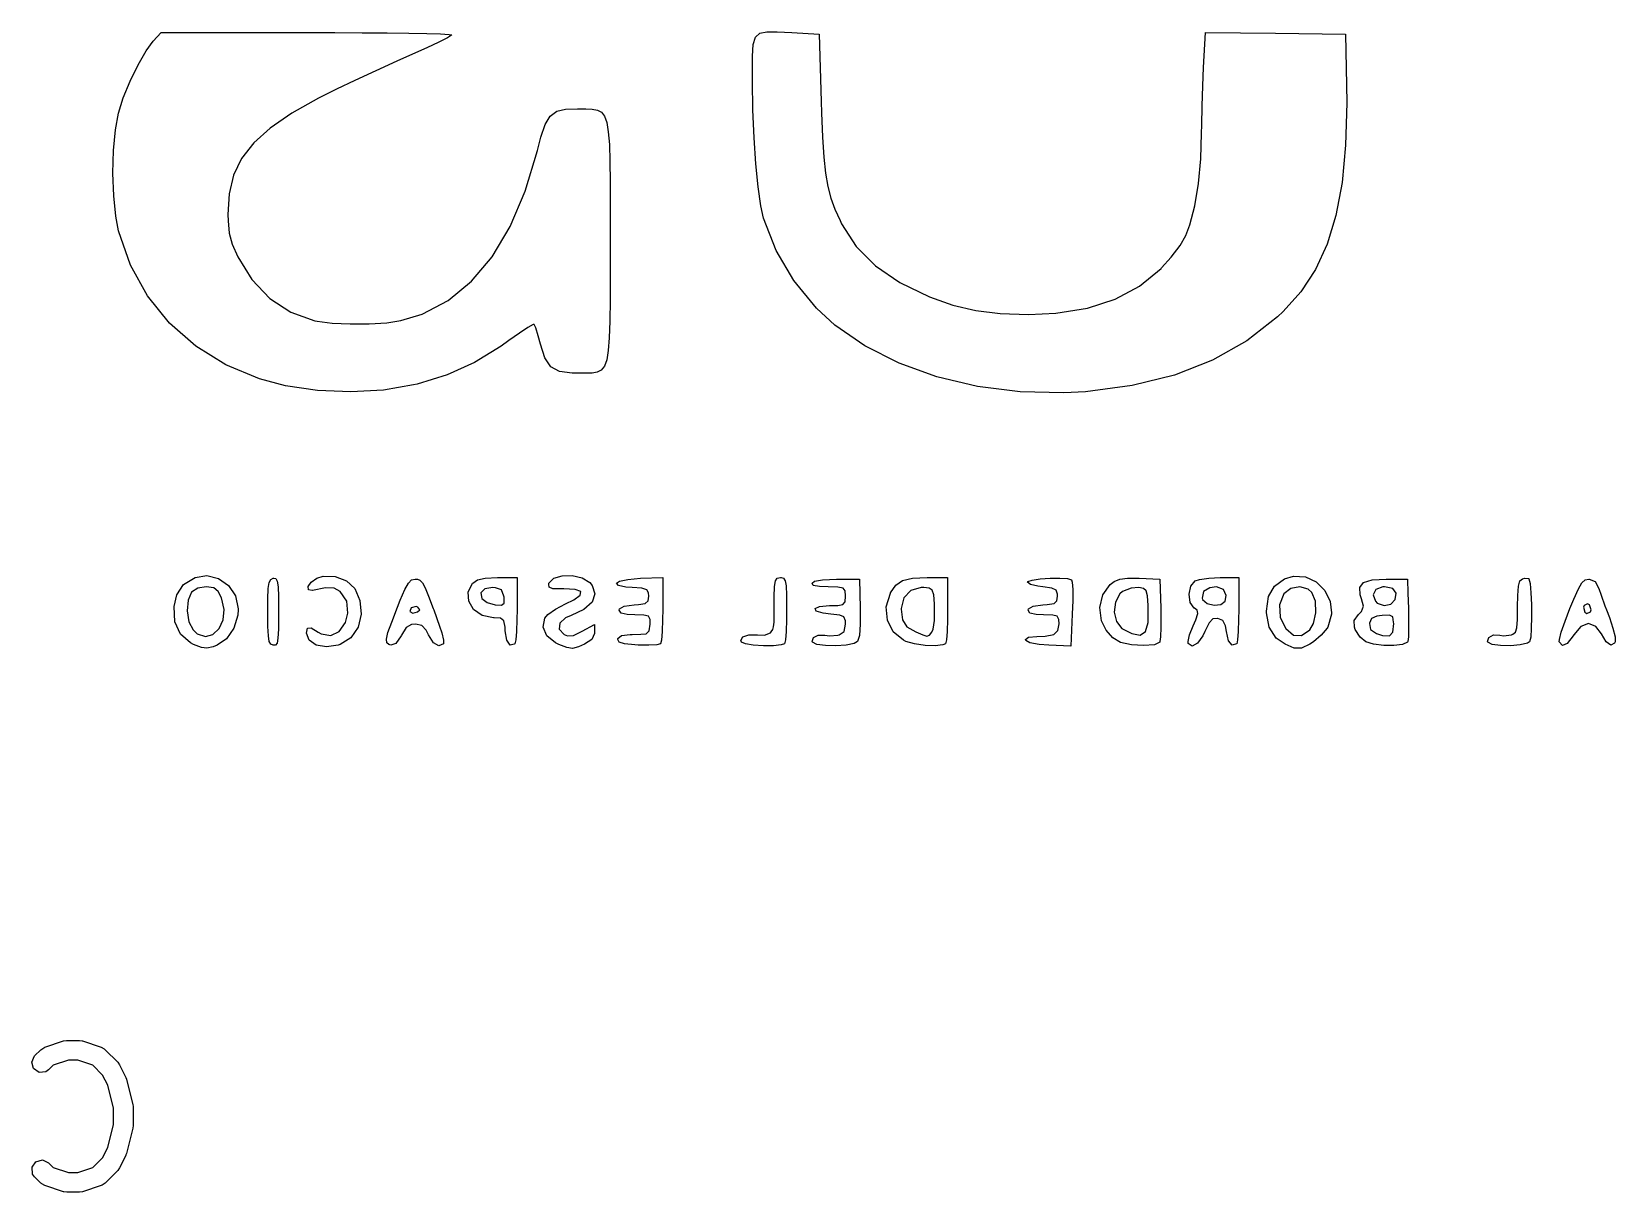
# Model space of a CAD drawing. Extents: x 111.7 to 189.1, y -142.8 to -74.9.
# Drawn here: x 167.45 to 179.44, y -95.25 to -86.46 of the extents above; entities that cross this region are included whole.
import ezdxf

# ---------------------------------------------------------------- set-up
doc = ezdxf.new("R2010")
doc.units = 0
doc.layers.add('BLACK', color=7, linetype='CONTINUOUS')

msp = doc.modelspace()

# ---------------------------------------------------------------- linework, layer by layer
at = {"layer": 'BLACK', "linetype": 'CONTINUOUS'}
for p, q in [((168.317, -86.6092), (168.371, -86.5355)), ((168.371, -86.5355), (168.431, -86.4713)), ((168.431, -86.4713), (169.532, -86.4713)), ((169.532, -86.4713), (169.746, -86.4717)), ((169.746, -86.4717), (169.954, -86.4727)), ((169.954, -86.4727), (170.143, -86.4743)), ((170.143, -86.4743), (170.307, -86.4764)), ((170.307, -86.4764), (170.443, -86.4791)), ((170.443, -86.4791), (170.546, -86.4821)), ((170.533, -86.5451), (170.443, -86.5876)), ((170.599, -86.5119), (170.533, -86.5451)), ((170.546, -86.4821), (170.611, -86.4854)), ((170.631, -86.4919), (170.599, -86.5119)), ((170.611, -86.4854), (170.633, -86.4889)), ((170.633, -86.4889), (170.631, -86.4919)), ((172.909, -86.6499), (172.915, -86.5627)), ((172.915, -86.5627), (172.932, -86.5071)), ((172.932, -86.5071), (172.964, -86.4765)), ((172.964, -86.4765), (173.017, -86.4645)), ((173.017, -86.4645), (173.096, -86.465)), ((173.096, -86.465), (173.206, -86.4713)), ((173.206, -86.4713), (173.413, -86.4831)), ((173.413, -86.4831), (173.428, -86.993)), ((176.325, -86.7347), (176.34, -86.4705)), ((176.34, -86.4705), (176.87, -86.4768)), ((176.87, -86.4768), (177.4, -86.4831)), ((177.4, -86.4831), (177.407, -86.87)), ((168.257, -86.7146), (168.317, -86.6092)), ((170.216, -86.6879), (170.056, -86.7602)), ((170.335, -86.6355), (170.216, -86.6879)), ((170.443, -86.5876), (170.335, -86.6355)), ((172.909, -86.7748), (172.909, -86.6499)), ((168.197, -86.8382), (168.257, -86.7146)), ((170.056, -86.7602), (169.897, -86.8339)), ((172.909, -86.84), (172.909, -86.7748)), ((176.318, -86.8747), (176.325, -86.7347)), ((168.145, -86.9666), (168.197, -86.8382)), ((169.76, -86.8994), (169.623, -86.9681)), ((169.897, -86.8339), (169.76, -86.8994)), ((172.912, -87.0571), (172.909, -86.84)), ((176.313, -87.0289), (176.318, -86.8747)), ((177.407, -86.87), (177.409, -87.0024)), ((168.108, -87.0811), (168.145, -86.9666)), ((169.623, -86.9681), (169.42, -87.0826)), ((171.427, -87.0671), (171.494, -87.0514)), ((171.494, -87.0514), (171.585, -87.0491)), ((171.585, -87.0491), (171.587, -87.0492)), ((171.587, -87.0492), (171.646, -87.0496)), ((171.646, -87.0496), (171.695, -87.0513)), ((171.695, -87.0513), (171.735, -87.0582)), ((173.428, -86.993), (173.431, -87.0783)), ((176.31, -87.173), (176.313, -87.0289)), ((177.409, -87.0024), (177.4, -87.324)), ((168.085, -87.2076), (168.108, -87.0811)), ((169.42, -87.0826), (169.257, -87.1943)), ((171.307, -87.2642), (171.34, -87.1666)), ((171.34, -87.1666), (171.378, -87.1032)), ((171.378, -87.1032), (171.427, -87.0671)), ((171.735, -87.0582), (171.765, -87.0747)), ((171.765, -87.0747), (171.789, -87.1047)), ((171.789, -87.1047), (171.806, -87.1526)), ((171.806, -87.1526), (171.817, -87.2224)), ((172.921, -87.2682), (172.912, -87.0571)), ((173.431, -87.0783), (173.438, -87.2645)), ((176.309, -87.2336), (176.31, -87.173)), ((168.071, -87.3645), (168.085, -87.2076)), ((169.257, -87.1943), (169.132, -87.3071)), ((171.28, -87.3642), (171.307, -87.2642)), ((171.817, -87.2224), (171.825, -87.3184)), ((172.934, -87.4651), (172.921, -87.2682)), ((173.438, -87.2645), (173.448, -87.4147)), ((176.303, -87.4264), (176.309, -87.2336)), ((168.066, -87.5362), (168.071, -87.3645)), ((169.132, -87.3071), (169.041, -87.425)), ((171.188, -87.6728), (171.28, -87.3642)), ((171.825, -87.3184), (171.828, -87.4445)), ((177.4, -87.324), (177.374, -87.6071)), ((169.041, -87.425), (168.98, -87.5518)), ((171.828, -87.4445), (171.83, -87.6052)), ((172.952, -87.6393), (172.934, -87.4651)), ((173.448, -87.4147), (173.461, -87.5365)), ((176.285, -87.6134), (176.303, -87.4264)), ((168.072, -87.7072), (168.066, -87.5362)), ((168.98, -87.5518), (168.947, -87.6915)), ((171.83, -87.6052), (171.83, -87.8044)), ((172.972, -87.7825), (172.952, -87.6393)), ((173.461, -87.5365), (173.479, -87.6377)), ((173.479, -87.6377), (173.503, -87.7261)), ((176.257, -87.7836), (176.285, -87.6134)), ((177.374, -87.6071), (177.327, -87.8558)), ((168.087, -87.8619), (168.072, -87.7072)), ((168.947, -87.6915), (168.937, -87.848)), ((171.074, -87.9411), (171.188, -87.6728)), ((173.503, -87.7261), (173.533, -87.8095)), ((168.108, -87.9723), (168.087, -87.8619)), ((168.937, -87.848), (168.938, -87.8973)), ((171.83, -87.8044), (171.83, -88.0463)), ((172.993, -87.8771), (172.972, -87.7825)), ((173.087, -88.1205), (172.993, -87.8771)), ((173.533, -87.8095), (173.572, -87.8955)), ((176.221, -87.9261), (176.257, -87.7836)), ((177.327, -87.8558), (177.261, -88.074)), ((168.2, -88.2321), (168.108, -87.9723)), ((168.938, -87.8973), (168.946, -87.9904)), ((168.946, -87.9904), (168.969, -88.0729)), ((170.938, -88.1687), (171.074, -87.9411)), ((173.572, -87.8955), (173.584, -87.9189)), ((173.584, -87.9189), (173.695, -88.0907)), ((176.146, -88.0832), (176.191, -88.0075)), ((176.191, -88.0075), (176.221, -87.9261)), ((168.969, -88.0729), (169.013, -88.1698)), ((171.83, -88.0463), (171.83, -88.052)), ((171.83, -88.052), (171.83, -88.2946)), ((173.222, -88.3495), (173.087, -88.1205)), ((173.695, -88.0907), (173.841, -88.2386)), ((176.079, -88.1713), (176.146, -88.0832)), ((177.261, -88.074), (177.172, -88.2656)), ((168.329, -88.4658), (168.2, -88.2321)), ((169.013, -88.1698), (169.118, -88.3415)), ((170.782, -88.3551), (170.938, -88.1687)), ((173.841, -88.2386), (174.025, -88.3651)), ((176.002, -88.2573), (176.006, -88.2534)), ((176.006, -88.2534), (176.079, -88.1713)), ((169.118, -88.3415), (169.254, -88.4848)), ((170.605, -88.5001), (170.782, -88.3551)), ((171.83, -88.2946), (171.83, -88.4946)), ((173.394, -88.5575), (173.222, -88.3495)), ((174.025, -88.3651), (174.25, -88.4729)), ((175.839, -88.391), (176.002, -88.2573)), ((177.172, -88.2656), (177.061, -88.4346)), ((168.494, -88.6711), (168.329, -88.4658)), ((169.254, -88.4848), (169.414, -88.5895)), ((174.25, -88.4729), (174.25, -88.4731)), ((174.25, -88.4731), (174.427, -88.5355)), ((175.446, -88.559), (175.655, -88.4911)), ((175.655, -88.4911), (175.839, -88.391)), ((177.061, -88.4346), (176.926, -88.5847)), ((169.414, -88.5895), (169.594, -88.6533)), ((170.246, -88.6529), (170.407, -88.6032)), ((170.407, -88.6032), (170.605, -88.5001)), ((171.83, -88.4946), (171.828, -88.6559)), ((173.533, -88.6861), (173.394, -88.5575)), ((174.427, -88.5355), (174.599, -88.5764)), ((174.599, -88.5764), (174.784, -88.5987)), ((174.784, -88.5987), (174.998, -88.6052)), ((174.998, -88.6052), (175.206, -88.5964)), ((175.206, -88.5964), (175.446, -88.559)), ((176.926, -88.5847), (176.885, -88.6233)), ((168.693, -88.8457), (168.494, -88.6711)), ((169.594, -88.6533), (169.612, -88.657)), ((169.612, -88.657), (169.725, -88.671)), ((169.725, -88.671), (169.862, -88.6775)), ((169.862, -88.6775), (170.007, -88.6766)), ((170.007, -88.6766), (170.141, -88.6684)), ((170.141, -88.6684), (170.246, -88.6529)), ((171.208, -88.7056), (171.144, -88.7473)), ((171.248, -88.6833), (171.208, -88.7056)), ((171.257, -88.6815), (171.248, -88.6833)), ((171.268, -88.7083), (171.257, -88.6815)), ((171.286, -88.767), (171.268, -88.7083)), ((171.828, -88.6559), (171.824, -88.7828)), ((173.759, -88.8441), (173.533, -88.6861)), ((176.885, -88.6233), (176.653, -88.8054)), ((168.921, -88.9871), (168.693, -88.8457)), ((171.006, -88.8452), (170.804, -88.9689)), ((171.065, -88.8029), (171.006, -88.8452)), ((171.144, -88.7473), (171.065, -88.8029)), ((171.303, -88.8307), (171.286, -88.767)), ((171.337, -88.9357), (171.303, -88.8307)), ((171.824, -88.7828), (171.817, -88.8793)), ((174.019, -88.9753), (173.759, -88.8441)), ((176.653, -88.8054), (176.393, -88.9527)), ((170.804, -88.9689), (170.598, -89.0621)), ((171.382, -89.0018), (171.337, -88.9357)), ((171.805, -88.9496), (171.788, -88.9978)), ((171.817, -88.8793), (171.805, -88.9496)), ((176.393, -88.9527), (176.103, -89.0656)), ((169.177, -89.0932), (168.921, -88.9871)), ((170.598, -89.0621), (170.369, -89.1338)), ((171.447, -89.0374), (171.382, -89.0018)), ((171.543, -89.0504), (171.447, -89.0374)), ((171.586, -89.0512), (171.543, -89.0504)), ((171.645, -89.0518), (171.586, -89.0512)), ((171.694, -89.0509), (171.645, -89.0518)), ((171.733, -89.0443), (171.694, -89.0509)), ((171.764, -89.028), (171.733, -89.0443)), ((171.788, -88.9978), (171.764, -89.028)), ((174.305, -89.0781), (174.019, -88.9753)), ((174.613, -89.1509), (174.305, -89.0781)), ((176.103, -89.0656), (175.783, -89.1448)), ((169.373, -89.1454), (169.177, -89.0932)), ((169.614, -89.1812), (169.373, -89.1454)), ((169.867, -89.1921), (169.614, -89.1812)), ((170.116, -89.1784), (169.867, -89.1921)), ((170.343, -89.1402), (170.116, -89.1784)), ((170.369, -89.1338), (170.343, -89.1402)), ((174.935, -89.192), (174.613, -89.1509)), ((175.266, -89.1998), (174.935, -89.192)), ((175.43, -89.1909), (175.266, -89.1998)), ((175.783, -89.1448), (175.43, -89.1909)), ((168.601, -90.6523), (168.688, -90.5986)), ((168.688, -90.5986), (168.777, -90.5828)), ((168.777, -90.5828), (168.866, -90.6048)), ((168.866, -90.6048), (168.942, -90.659)), ((169.242, -90.6821), (169.249, -90.6358)), ((169.249, -90.6358), (169.261, -90.6124)), ((169.261, -90.6124), (169.279, -90.6036)), ((169.279, -90.6036), (169.284, -90.6029)), ((169.284, -90.6029), (169.3, -90.6059)), ((169.3, -90.6059), (169.311, -90.6252)), ((169.311, -90.6252), (169.317, -90.6684)), ((169.545, -90.6665), (169.568, -90.6328)), ((169.568, -90.6328), (169.611, -90.6025)), ((169.611, -90.6025), (169.658, -90.5881)), ((169.658, -90.5881), (169.749, -90.5913)), ((169.749, -90.5913), (169.835, -90.6241)), ((169.835, -90.6241), (169.897, -90.6813)), ((170.276, -90.6881), (170.303, -90.6399)), ((170.303, -90.6399), (170.328, -90.6168)), ((170.328, -90.6168), (170.355, -90.6108)), ((170.355, -90.6108), (170.372, -90.6117)), ((170.372, -90.6117), (170.391, -90.6185)), ((170.391, -90.6185), (170.409, -90.6379)), ((170.409, -90.6379), (170.43, -90.676)), ((170.755, -90.7088), (170.79, -90.642)), ((170.79, -90.642), (170.791, -90.6411)), ((170.791, -90.6411), (170.827, -90.6159)), ((170.827, -90.6159), (170.885, -90.6028)), ((170.885, -90.6028), (170.977, -90.5991)), ((170.977, -90.5991), (171.126, -90.5991)), ((171.126, -90.5991), (171.126, -90.7922)), ((171.366, -90.6502), (171.368, -90.6405)), ((171.369, -90.6724), (171.366, -90.6502)), ((171.368, -90.6405), (171.405, -90.6042)), ((171.405, -90.6042), (171.468, -90.5849)), ((171.468, -90.5849), (171.544, -90.5834)), ((171.544, -90.5834), (171.618, -90.6002)), ((171.618, -90.6002), (171.676, -90.636)), ((171.676, -90.636), (171.694, -90.6582)), ((171.879, -90.6421), (171.903, -90.6259)), ((171.894, -90.6578), (171.879, -90.6421)), ((171.903, -90.6259), (171.964, -90.6122)), ((171.964, -90.6122), (172.06, -90.604)), ((172.06, -90.604), (172.229, -90.5971)), ((172.229, -90.5971), (172.229, -90.8404)), ((173.075, -90.6657), (173.082, -90.6222)), ((173.082, -90.6222), (173.096, -90.6033)), ((173.096, -90.6033), (173.12, -90.5991)), ((173.12, -90.5991), (173.125, -90.5992)), ((173.125, -90.5992), (173.144, -90.604)), ((173.144, -90.604), (173.156, -90.6223)), ((173.156, -90.6223), (173.163, -90.6624)), ((173.36, -90.6402), (173.378, -90.6259)), ((173.369, -90.6581), (173.36, -90.6402)), ((173.378, -90.6259), (173.439, -90.6145)), ((173.439, -90.6145), (173.544, -90.6108)), ((173.544, -90.6108), (173.718, -90.6108)), ((173.718, -90.6108), (173.725, -90.8301)), ((173.993, -90.6563), (174.045, -90.6215)), ((174.045, -90.6215), (174.121, -90.6039)), ((174.121, -90.6039), (174.232, -90.5991)), ((174.232, -90.5991), (174.386, -90.5991)), ((174.386, -90.5991), (174.386, -90.8298)), ((174.99, -90.6343), (174.993, -90.6288)), ((175.014, -90.6502), (174.99, -90.6343)), ((174.993, -90.6288), (175.027, -90.6174)), ((175.07, -90.6643), (175.014, -90.6502)), ((175.027, -90.6174), (175.088, -90.6087)), ((175.088, -90.6087), (175.162, -90.6033)), ((175.162, -90.6033), (175.236, -90.6022)), ((175.236, -90.6022), (175.295, -90.606)), ((175.295, -90.606), (175.325, -90.6156)), ((175.325, -90.6156), (175.33, -90.6322)), ((175.33, -90.6322), (175.334, -90.6885)), ((175.561, -90.7292), (175.618, -90.6516)), ((175.618, -90.6516), (175.647, -90.6292)), ((175.647, -90.6292), (175.69, -90.6097)), ((175.69, -90.6097), (175.748, -90.6024)), ((175.748, -90.6024), (175.837, -90.604)), ((175.837, -90.604), (175.993, -90.6108)), ((175.993, -90.6108), (176, -90.8298)), ((176.227, -90.664), (176.261, -90.6234)), ((176.261, -90.6234), (176.294, -90.6131)), ((176.294, -90.6131), (176.364, -90.603)), ((176.364, -90.603), (176.449, -90.5991)), ((176.449, -90.5991), (176.591, -90.5991)), ((176.591, -90.5991), (176.591, -90.7342)), ((176.861, -90.6638), (176.938, -90.6093)), ((176.938, -90.6093), (177.004, -90.5884)), ((177.004, -90.5884), (177.097, -90.5929)), ((177.097, -90.5929), (177.178, -90.6313)), ((177.178, -90.6313), (177.243, -90.6962)), ((177.507, -90.6726), (177.535, -90.6359)), ((177.535, -90.6359), (177.601, -90.6165)), ((177.601, -90.6165), (177.707, -90.6108)), ((177.707, -90.6108), (177.869, -90.6108)), ((177.869, -90.6108), (177.872, -90.7173)), ((178.708, -90.6635), (178.719, -90.6242)), ((178.719, -90.6242), (178.738, -90.6072)), ((178.738, -90.6072), (178.757, -90.602)), ((178.757, -90.602), (178.786, -90.6055)), ((178.786, -90.6055), (178.788, -90.6073)), ((178.788, -90.6073), (178.797, -90.6445)), ((178.797, -90.6445), (178.803, -90.7138)), ((179.162, -90.6845), (179.189, -90.6385)), ((179.189, -90.6385), (179.214, -90.6165)), ((179.214, -90.6165), (179.242, -90.6108)), ((179.242, -90.6108), (179.245, -90.6109)), ((179.245, -90.6109), (179.29, -90.6277)), ((179.29, -90.6277), (179.317, -90.6812)), ((168.529, -90.8171), (168.549, -90.7301)), ((168.549, -90.7301), (168.601, -90.6523)), ((168.635, -90.7693), (168.629, -90.8515)), ((168.661, -90.7083), (168.635, -90.7693)), ((168.708, -90.6801), (168.661, -90.7083)), ((168.773, -90.6695), (168.708, -90.6801)), ((168.83, -90.6758), (168.773, -90.6695)), ((168.864, -90.7036), (168.83, -90.6758)), ((168.888, -90.7518), (168.864, -90.7036)), ((168.909, -90.8394), (168.888, -90.7518)), ((168.942, -90.659), (168.995, -90.7381)), ((168.995, -90.7381), (169.015, -90.8349)), ((169.238, -90.8571), (169.239, -90.7599)), ((169.239, -90.7599), (169.242, -90.6821)), ((169.317, -90.6684), (169.32, -90.7431)), ((169.32, -90.7431), (169.32, -90.8571)), ((169.546, -90.6917), (169.545, -90.6665)), ((169.575, -90.6962), (169.546, -90.6917)), ((169.578, -90.6953), (169.575, -90.6962)), ((169.676, -90.6756), (169.578, -90.6953)), ((169.742, -90.6786), (169.676, -90.6756)), ((169.788, -90.7036), (169.742, -90.6786)), ((169.838, -90.7779), (169.788, -90.7036)), ((169.897, -90.6813), (169.937, -90.7731)), ((170.22, -90.8219), (170.241, -90.7691)), ((170.241, -90.7691), (170.276, -90.6881)), ((170.43, -90.676), (170.456, -90.7392)), ((170.456, -90.7392), (170.492, -90.8339)), ((170.76, -90.7781), (170.755, -90.7088)), ((170.882, -90.6838), (170.851, -90.7134)), ((170.851, -90.7134), (170.859, -90.7568)), ((170.859, -90.7568), (170.859, -90.7569)), ((170.859, -90.7569), (170.899, -90.7885)), ((170.943, -90.6739), (170.882, -90.6838)), ((170.962, -90.6751), (170.943, -90.6739)), ((171.008, -90.692), (170.962, -90.6751)), ((171.027, -90.7386), (171.008, -90.692)), ((171.028, -90.7473), (171.027, -90.7386)), ((171.029, -90.7922), (171.028, -90.7473)), ((171.398, -90.683), (171.369, -90.6724)), ((171.461, -90.6849), (171.398, -90.683)), ((171.48, -90.6845), (171.461, -90.6849)), ((171.567, -90.6882), (171.48, -90.6845)), ((171.493, -90.798), (171.555, -90.7676)), ((171.555, -90.7676), (171.604, -90.7312)), ((171.608, -90.7042), (171.567, -90.6882)), ((171.604, -90.7312), (171.608, -90.7042)), ((171.694, -90.6582), (171.715, -90.7215)), ((171.715, -90.7215), (171.694, -90.784)), ((171.951, -90.6701), (171.894, -90.6578)), ((171.998, -90.6741), (171.951, -90.6701)), ((172.071, -90.6801), (171.998, -90.6741)), ((172.108, -90.6915), (172.071, -90.6801)), ((172.121, -90.7143), (172.108, -90.6915)), ((172.118, -90.7757), (172.123, -90.7398)), ((172.123, -90.7398), (172.121, -90.7143)), ((173.073, -90.7434), (173.075, -90.6657)), ((173.073, -90.775), (173.073, -90.7434)), ((173.163, -90.6624), (173.166, -90.7326)), ((173.166, -90.7326), (173.167, -90.8415)), ((173.415, -90.6674), (173.369, -90.6581)), ((173.481, -90.6695), (173.415, -90.6674)), ((173.556, -90.6706), (173.481, -90.6695)), ((173.595, -90.6781), (173.556, -90.6706)), ((173.61, -90.6981), (173.595, -90.6781)), ((173.612, -90.7369), (173.61, -90.6981)), ((173.61, -90.7812), (173.612, -90.7398)), ((173.612, -90.7398), (173.612, -90.7369)), ((173.922, -90.819), (173.953, -90.7159)), ((173.953, -90.7159), (173.954, -90.7133)), ((173.954, -90.7133), (173.993, -90.6563)), ((174.055, -90.7518), (174.034, -90.8317)), ((174.109, -90.6956), (174.055, -90.7518)), ((174.185, -90.6732), (174.109, -90.6956)), ((174.206, -90.674), (174.185, -90.6732)), ((174.247, -90.6797), (174.206, -90.674)), ((174.269, -90.6946), (174.247, -90.6797)), ((174.281, -90.7298), (174.269, -90.6946)), ((174.286, -90.7967), (174.281, -90.7298)), ((175.107, -90.6695), (175.07, -90.6643)), ((175.175, -90.6792), (175.107, -90.6695)), ((175.208, -90.6947), (175.175, -90.6792)), ((175.218, -90.7236), (175.208, -90.6947)), ((175.214, -90.7757), (175.219, -90.7398)), ((175.219, -90.7398), (175.218, -90.7236)), ((175.334, -90.6885), (175.334, -90.7732)), ((175.539, -90.8257), (175.561, -90.7292)), ((175.69, -90.7209), (175.657, -90.7837)), ((175.71, -90.7035), (175.69, -90.7209)), ((175.776, -90.6778), (175.71, -90.7035)), ((175.833, -90.6736), (175.776, -90.6778)), ((175.869, -90.6804), (175.833, -90.6736)), ((175.889, -90.6978), (175.869, -90.6804)), ((175.9, -90.7371), (175.889, -90.6978)), ((175.905, -90.8097), (175.9, -90.7371)), ((176.215, -90.7255), (176.227, -90.664)), ((176.223, -90.7873), (176.215, -90.7255)), ((176.323, -90.705), (176.313, -90.7544)), ((176.313, -90.7544), (176.317, -90.7646)), ((176.317, -90.7646), (176.351, -90.7947)), ((176.372, -90.6759), (176.323, -90.705)), ((176.422, -90.6698), (176.372, -90.6759)), ((176.474, -90.6878), (176.422, -90.6698)), ((176.495, -90.7342), (176.474, -90.6878)), ((176.488, -90.7765), (176.495, -90.7342)), ((176.591, -90.7342), (176.591, -90.8415)), ((176.802, -90.8538), (176.817, -90.7428)), ((176.817, -90.7428), (176.861, -90.6638)), ((176.932, -90.7221), (176.9, -90.8057)), ((176.984, -90.6815), (176.932, -90.7216)), ((176.932, -90.7216), (176.932, -90.7221)), ((177.052, -90.6694), (176.984, -90.6815)), ((177.116, -90.6862), (177.052, -90.6694)), ((177.145, -90.7105), (177.116, -90.6862)), ((177.172, -90.7785), (177.145, -90.7105)), ((177.243, -90.6962), (177.283, -90.78)), ((177.511, -90.73), (177.507, -90.6726)), ((177.521, -90.7604), (177.511, -90.73)), ((177.534, -90.8149), (177.521, -90.7604)), ((177.629, -90.6901), (177.608, -90.7301)), ((177.608, -90.7301), (177.625, -90.778)), ((177.682, -90.67), (177.629, -90.6901)), ((177.694, -90.6695), (177.682, -90.67)), ((177.758, -90.681), (177.694, -90.6695)), ((177.743, -90.7998), (177.775, -90.7635)), ((177.782, -90.7173), (177.758, -90.681)), ((177.775, -90.7635), (177.782, -90.7173)), ((177.872, -90.7173), (177.876, -90.8319)), ((178.702, -90.8196), (178.703, -90.7339)), ((178.703, -90.7339), (178.708, -90.6635)), ((178.803, -90.7138), (178.807, -90.8021)), ((179.097, -90.8337), (179.127, -90.7621)), ((179.127, -90.7621), (179.162, -90.6845)), ((179.317, -90.6812), (179.334, -90.7316)), ((179.334, -90.7316), (179.363, -90.8129)), ((168.535, -90.9329), (168.529, -90.8171)), ((168.629, -90.8515), (168.642, -90.9338)), ((168.901, -90.9195), (168.909, -90.8394)), ((169.012, -90.8829), (168.981, -90.9821)), ((169.015, -90.8394), (169.012, -90.8829)), ((169.015, -90.8349), (169.015, -90.8394)), ((169.239, -90.9682), (169.238, -90.8571)), ((169.32, -90.8845), (169.319, -90.9896)), ((169.32, -90.8571), (169.32, -90.8845)), ((169.826, -90.9382), (169.846, -90.8689)), ((169.846, -90.8689), (169.838, -90.7779)), ((169.946, -90.8766), (169.922, -90.9741)), ((169.937, -90.7731), (169.946, -90.8766)), ((170.177, -90.9364), (170.22, -90.8219)), ((170.325, -90.8284), (170.315, -90.8552)), ((170.315, -90.8552), (170.336, -90.8685)), ((170.363, -90.8172), (170.325, -90.8284)), ((170.336, -90.8685), (170.373, -90.8585)), ((170.376, -90.8222), (170.363, -90.8172)), ((170.373, -90.8585), (170.391, -90.8425)), ((170.391, -90.8425), (170.376, -90.8222)), ((170.492, -90.8339), (170.495, -90.8425)), ((170.495, -90.8425), (170.539, -90.9665)), ((170.797, -90.8403), (170.76, -90.7781)), ((170.862, -90.8855), (170.797, -90.8403)), ((170.947, -90.904), (170.862, -90.8855)), ((170.899, -90.7885), (170.96, -90.8059)), ((170.96, -90.8059), (171.009, -90.8078)), ((171.009, -90.8078), (171.029, -90.7922)), ((171.126, -90.8415), (171.125, -90.9153)), ((171.126, -90.7922), (171.126, -90.8415)), ((171.336, -90.9061), (171.36, -90.8792)), ((171.36, -90.8792), (171.418, -90.8373)), ((171.418, -90.8373), (171.493, -90.798)), ((171.536, -90.8854), (171.494, -90.9033)), ((171.633, -90.8404), (171.536, -90.8854)), ((171.694, -90.784), (171.633, -90.8404)), ((171.9, -90.8467), (171.903, -90.8354)), ((171.914, -90.8682), (171.9, -90.8467)), ((171.903, -90.8354), (171.937, -90.8159)), ((171.961, -90.8787), (171.914, -90.8682)), ((171.937, -90.8159), (172.012, -90.8056)), ((172.017, -90.8806), (171.961, -90.8787)), ((172.012, -90.8056), (172.045, -90.8032)), ((172.087, -90.8821), (172.017, -90.8806)), ((172.045, -90.8032), (172.096, -90.7944)), ((172.121, -90.8915), (172.087, -90.8821)), ((172.096, -90.7944), (172.118, -90.7757)), ((172.133, -90.9162), (172.121, -90.8915)), ((172.229, -90.8404), (172.228, -90.9152)), ((173.072, -90.9356), (173.073, -90.8735)), ((173.073, -90.8735), (173.073, -90.775)), ((173.167, -90.8415), (173.166, -90.9153)), ((173.383, -90.8326), (173.416, -90.8168)), ((173.392, -90.8519), (173.383, -90.8326)), ((173.443, -90.8688), (173.392, -90.8519)), ((173.416, -90.8168), (173.493, -90.8102)), ((173.503, -90.876), (173.443, -90.8688)), ((173.493, -90.8102), (173.554, -90.8093)), ((173.569, -90.8825), (173.503, -90.876)), ((173.554, -90.8093), (173.594, -90.802)), ((173.601, -90.8962), (173.569, -90.8825)), ((173.594, -90.802), (173.61, -90.7812)), ((173.725, -90.8301), (173.725, -90.9516)), ((173.93, -90.9203), (173.922, -90.819)), ((174.034, -90.8317), (174.034, -90.8383)), ((174.034, -90.8383), (174.044, -90.9196)), ((174.288, -90.8298), (174.286, -90.7967)), ((174.287, -90.9232), (174.288, -90.8298)), ((174.386, -90.8298), (174.386, -90.8415)), ((174.386, -90.8415), (174.386, -90.9153)), ((174.996, -90.8467), (174.999, -90.8354)), ((175.01, -90.8682), (174.996, -90.8467)), ((174.999, -90.8354), (175.033, -90.8159)), ((175.057, -90.8787), (175.01, -90.8682)), ((175.033, -90.8159), (175.107, -90.8056)), ((175.113, -90.8806), (175.057, -90.8787)), ((175.107, -90.8056), (175.14, -90.8032)), ((175.183, -90.8822), (175.113, -90.8806)), ((175.14, -90.8032), (175.192, -90.7944)), ((175.217, -90.8916), (175.183, -90.8822)), ((175.192, -90.7944), (175.214, -90.7757)), ((175.229, -90.916), (175.217, -90.8916)), ((175.33, -90.8757), (175.318, -91.117)), ((175.334, -90.7732), (175.33, -90.8757)), ((175.552, -90.9269), (175.539, -90.8257)), ((175.657, -90.7837), (175.648, -90.8601)), ((175.648, -90.8601), (175.665, -90.9325)), ((175.904, -90.94), (175.906, -90.8298)), ((175.906, -90.8298), (175.905, -90.8097)), ((176, -90.8298), (176, -90.8319)), ((176, -90.8319), (176.001, -90.8843)), ((176.001, -90.8843), (176.001, -90.9774)), ((176.254, -90.8291), (176.223, -90.7873)), ((176.255, -90.8299), (176.254, -90.8291)), ((176.276, -90.8464), (176.255, -90.8299)), ((176.265, -90.9175), (176.28, -90.8714)), ((176.28, -90.8714), (176.276, -90.8464)), ((176.351, -90.7947), (176.404, -90.8083)), ((176.404, -90.8083), (176.456, -90.8031)), ((176.456, -90.8031), (176.488, -90.7765)), ((176.591, -90.8415), (176.59, -90.9153)), ((176.802, -90.8647), (176.802, -90.8538)), ((176.82, -90.9742), (176.802, -90.8647)), ((176.9, -90.8057), (176.904, -90.899)), ((177.157, -90.947), (177.175, -90.8646)), ((177.175, -90.8646), (177.172, -90.7785)), ((177.293, -90.875), (177.264, -90.9737)), ((177.283, -90.78), (177.292, -90.8646)), ((177.292, -90.8646), (177.293, -90.875)), ((177.465, -90.9235), (177.498, -90.8777)), ((177.498, -90.8777), (177.519, -90.8548)), ((177.519, -90.8548), (177.534, -90.8149)), ((177.635, -90.8902), (177.595, -90.9081)), ((177.625, -90.778), (177.639, -90.7913)), ((177.676, -90.885), (177.635, -90.8902)), ((177.639, -90.7913), (177.691, -90.8097)), ((177.733, -90.8831), (177.676, -90.885)), ((177.691, -90.8097), (177.743, -90.7998)), ((177.758, -90.8968), (177.733, -90.8831)), ((177.876, -90.8319), (177.877, -90.8843)), ((177.877, -90.8843), (177.877, -90.9456)), ((178.701, -90.9174), (178.702, -90.8196)), ((178.807, -90.8021), (178.808, -90.8964)), ((179.061, -90.9298), (179.097, -90.8337)), ((179.206, -90.8102), (179.201, -90.8236)), ((179.201, -90.8236), (179.212, -90.8612)), ((179.232, -90.7963), (179.206, -90.8102)), ((179.212, -90.8612), (179.227, -90.871)), ((179.227, -90.871), (179.253, -90.8571)), ((179.246, -90.8061), (179.232, -90.7963)), ((179.258, -90.8437), (179.246, -90.8061)), ((179.253, -90.8571), (179.258, -90.8437)), ((179.363, -90.8129), (179.375, -90.8437)), ((179.375, -90.8437), (179.397, -90.9015)), ((168.577, -91.0276), (168.535, -90.9329)), ((168.642, -90.9338), (168.673, -90.9954)), ((168.673, -90.9954), (168.705, -91.0237)), ((168.823, -91.029), (168.87, -90.9851)), ((168.87, -90.9851), (168.901, -90.9195)), ((168.981, -90.9821), (168.927, -91.063)), ((169.243, -91.0407), (169.239, -90.9682)), ((169.319, -90.9896), (169.316, -91.0572)), ((169.531, -91.0184), (169.539, -90.982)), ((169.539, -90.982), (169.567, -90.9799)), ((169.567, -90.9799), (169.621, -91.0118)), ((169.715, -91.0382), (169.779, -91.0082)), ((169.779, -91.0082), (169.826, -90.9382)), ((169.922, -90.9741), (169.868, -91.0543)), ((170.149, -91.0147), (170.177, -90.9364)), ((170.286, -90.977), (170.251, -91.0346)), ((170.327, -90.9536), (170.286, -90.977)), ((170.356, -90.9509), (170.327, -90.9536)), ((170.406, -90.9604), (170.356, -90.9509)), ((170.439, -90.9969), (170.406, -90.9604)), ((170.456, -91.033), (170.439, -90.9969)), ((170.539, -90.9665), (170.556, -91.0165)), ((170.952, -90.904), (170.947, -90.904)), ((171.001, -90.9073), (170.952, -90.904)), ((171.025, -90.926), (171.001, -90.9073)), ((171.035, -90.9733), (171.025, -90.926)), ((171.037, -91.0019), (171.035, -90.9733)), ((171.05, -91.0739), (171.037, -91.0019)), ((171.122, -91.006), (171.117, -91.0711)), ((171.125, -90.9153), (171.122, -91.006)), ((171.323, -90.9741), (171.336, -90.9061)), ((171.352, -91.0393), (171.323, -90.9741)), ((171.449, -90.9435), (171.445, -90.9881)), ((171.445, -90.9881), (171.484, -91.0304)), ((171.494, -90.9033), (171.449, -90.9435)), ((171.553, -91.0363), (171.619, -91.0056)), ((171.619, -91.0056), (171.713, -90.9548)), ((171.713, -90.9548), (171.713, -91.0126)), ((172.105, -91.0241), (172.126, -91.0017)), ((172.126, -91.0017), (172.135, -90.9509)), ((172.135, -90.9509), (172.133, -90.9162)), ((172.224, -91.0061), (172.219, -91.0714)), ((172.228, -90.9152), (172.224, -91.0061)), ((173.044, -91.0159), (173.05, -91.0087)), ((173.05, -91.0087), (173.062, -90.9927)), ((173.062, -90.9927), (173.068, -90.9718)), ((173.068, -90.9718), (173.072, -90.9356)), ((173.163, -91.0059), (173.158, -91.0708)), ((173.166, -90.9153), (173.163, -91.0059)), ((173.565, -91.032), (173.602, -91.006)), ((173.612, -90.9259), (173.601, -90.8962)), ((173.602, -91.006), (173.612, -90.9518)), ((173.612, -90.9518), (173.612, -90.9259)), ((173.725, -90.9516), (173.718, -91.0383)), ((173.974, -91.0086), (173.93, -90.9203)), ((174.051, -91.0726), (173.974, -91.0086)), ((174.044, -90.9196), (174.078, -90.972)), ((174.078, -90.972), (174.146, -91.0104)), ((174.146, -91.0104), (174.198, -91.0322)), ((174.248, -91.0346), (174.267, -91.0116)), ((174.267, -91.0116), (174.277, -90.9895)), ((174.277, -90.9895), (174.287, -90.9232)), ((174.382, -91.0059), (174.377, -91.0708)), ((174.386, -90.9153), (174.382, -91.0059)), ((175.19, -91.0295), (175.222, -90.9997)), ((175.222, -90.9997), (175.231, -90.9484)), ((175.231, -90.9484), (175.229, -90.916)), ((175.586, -90.9968), (175.552, -90.9269)), ((175.636, -91.0546), (175.586, -90.9968)), ((175.665, -90.9325), (175.705, -90.9831)), ((175.705, -90.9831), (175.781, -91.0233)), ((175.844, -91.0349), (175.884, -91.0078)), ((175.884, -91.0078), (175.904, -90.94)), ((176.001, -90.9774), (175.999, -91.048)), ((176.219, -91.0324), (176.245, -90.9653)), ((176.245, -90.9653), (176.265, -90.9175)), ((176.334, -91.0079), (176.318, -91.0397)), ((176.366, -90.9423), (176.334, -91.0079)), ((176.395, -90.9122), (176.366, -90.9423)), ((176.431, -90.908), (176.395, -90.9122)), ((176.432, -90.9082), (176.431, -90.908)), ((176.47, -90.9236), (176.432, -90.9082)), ((176.49, -90.9647), (176.47, -90.9236)), ((176.497, -91.0077), (176.49, -90.9647)), ((176.514, -91.0776), (176.497, -91.0077)), ((176.587, -91.006), (176.581, -91.0711)), ((176.59, -90.9153), (176.587, -91.006)), ((176.875, -91.0568), (176.82, -90.9742)), ((176.904, -90.899), (176.944, -90.9829)), ((176.944, -90.9829), (176.946, -90.9852)), ((176.946, -90.9852), (177.006, -91.0348)), ((177.067, -91.0376), (177.129, -90.9934)), ((177.129, -90.9934), (177.157, -90.947)), ((177.26, -90.9824), (177.215, -91.0356)), ((177.264, -90.9737), (177.26, -90.9824)), ((177.466, -90.9732), (177.465, -90.9235)), ((177.472, -90.991), (177.466, -90.9732)), ((177.509, -91.0496), (177.472, -90.991)), ((177.595, -90.9081), (177.58, -90.945)), ((177.58, -90.945), (177.58, -90.9456)), ((177.58, -90.9456), (177.588, -90.9914)), ((177.588, -90.9914), (177.634, -91.0212)), ((177.757, -91.0117), (177.764, -90.9456)), ((177.763, -90.9355), (177.758, -90.8968)), ((177.764, -90.9456), (177.763, -90.9355)), ((177.877, -90.9774), (177.875, -91.048)), ((177.877, -90.9456), (177.877, -90.9774)), ((178.685, -91.0118), (178.696, -90.9781)), ((178.696, -90.9781), (178.701, -90.9174)), ((178.806, -90.9836), (178.801, -91.0506)), ((178.808, -90.8964), (178.806, -90.9836)), ((179.019, -91.0674), (179.033, -91.0112)), ((179.033, -91.0112), (179.061, -90.9298)), ((179.182, -90.9687), (179.127, -91.033)), ((179.24, -90.9469), (179.182, -90.9687)), ((179.295, -90.9679), (179.24, -90.9469)), ((179.337, -91.0257), (179.295, -90.9679)), ((179.397, -90.9015), (179.424, -90.9809)), ((179.424, -90.9809), (179.44, -91.0474)), ((168.653, -91.094), (168.577, -91.0276)), ((168.676, -91.1052), (168.653, -91.094)), ((168.736, -91.1286), (168.676, -91.1052)), ((168.705, -91.0237), (168.766, -91.0442)), ((168.778, -91.1343), (168.736, -91.1286)), ((168.766, -91.0442), (168.823, -91.029)), ((168.824, -91.1231), (168.778, -91.1343)), ((168.856, -91.1116), (168.824, -91.1231)), ((168.927, -91.063), (168.856, -91.1116)), ((169.25, -91.0832), (169.243, -91.0407)), ((169.263, -91.1039), (169.25, -91.0832)), ((169.279, -91.1106), (169.263, -91.1039)), ((169.297, -91.11), (169.279, -91.1106)), ((169.309, -91.0947), (169.297, -91.11)), ((169.316, -91.0572), (169.309, -91.0947)), ((169.552, -91.0737), (169.531, -91.0184)), ((169.606, -91.1099), (169.552, -91.0737)), ((169.683, -91.1234), (169.606, -91.1099)), ((169.621, -91.0118), (169.644, -91.0253)), ((169.644, -91.0253), (169.715, -91.0382)), ((169.771, -91.1106), (169.683, -91.1234)), ((169.787, -91.1055), (169.771, -91.1106)), ((169.868, -91.0543), (169.787, -91.1055)), ((170.138, -91.0641), (170.149, -91.0147)), ((170.14, -91.092), (170.138, -91.0641)), ((170.155, -91.1055), (170.14, -91.092)), ((170.17, -91.11), (170.155, -91.1055)), ((170.209, -91.0969), (170.17, -91.11)), ((170.248, -91.0393), (170.209, -91.0969)), ((170.251, -91.0346), (170.248, -91.0393)), ((170.494, -91.0937), (170.456, -91.033)), ((170.535, -91.1161), (170.494, -91.0937)), ((170.569, -91.1014), (170.535, -91.1161)), ((170.556, -91.0165), (170.57, -91.0736)), ((170.57, -91.0736), (170.569, -91.1014)), ((171.074, -91.1097), (171.05, -91.0739)), ((171.105, -91.1042), (171.074, -91.1097)), ((171.11, -91.0999), (171.105, -91.1042)), ((171.117, -91.0711), (171.11, -91.0999)), ((171.417, -91.0927), (171.352, -91.0393)), ((171.442, -91.1046), (171.417, -91.0927)), ((171.504, -91.1288), (171.442, -91.1046)), ((171.484, -91.0304), (171.509, -91.0408)), ((171.546, -91.1347), (171.504, -91.1288)), ((171.509, -91.0408), (171.553, -91.0363)), ((171.592, -91.1223), (171.546, -91.1347)), ((171.636, -91.1036), (171.592, -91.1223)), ((171.693, -91.0682), (171.636, -91.1036)), ((171.712, -91.0221), (171.693, -91.0682)), ((171.713, -91.0126), (171.712, -91.0221)), ((171.888, -91.0682), (171.89, -91.06)), ((171.9, -91.0886), (171.888, -91.0682)), ((171.89, -91.06), (171.916, -91.0385)), ((171.94, -91.1015), (171.9, -91.0886)), ((171.916, -91.0385), (171.982, -91.03)), ((172.017, -91.1089), (171.94, -91.1015)), ((171.982, -91.03), (171.999, -91.0294)), ((171.999, -91.0294), (172.064, -91.0267)), ((172.042, -91.1102), (172.017, -91.1089)), ((172.123, -91.1113), (172.042, -91.1102)), ((172.064, -91.0267), (172.105, -91.0241)), ((172.184, -91.1076), (172.123, -91.1113)), ((172.212, -91.1004), (172.184, -91.1076)), ((172.219, -91.0714), (172.212, -91.1004)), ((172.82, -91.0753), (172.835, -91.0469)), ((172.825, -91.089), (172.82, -91.0753)), ((172.855, -91.1016), (172.825, -91.089)), ((172.835, -91.0469), (172.881, -91.0311)), ((172.915, -91.1104), (172.855, -91.1016)), ((172.881, -91.0311), (172.946, -91.033)), ((172.991, -91.1148), (172.915, -91.1104)), ((172.946, -91.033), (173.001, -91.035)), ((173.067, -91.1144), (172.991, -91.1148)), ((173.001, -91.035), (173.044, -91.0159)), ((173.126, -91.1087), (173.067, -91.1144)), ((173.151, -91.0995), (173.126, -91.1087)), ((173.158, -91.0708), (173.151, -91.0995)), ((173.361, -91.0817), (173.37, -91.052)), ((173.364, -91.089), (173.361, -91.0817)), ((173.397, -91.1053), (173.364, -91.089)), ((173.37, -91.052), (173.407, -91.0336)), ((173.461, -91.1139), (173.397, -91.1053)), ((173.407, -91.0336), (173.456, -91.0357)), ((173.456, -91.0357), (173.493, -91.0408)), ((173.539, -91.1152), (173.461, -91.1139)), ((173.493, -91.0408), (173.555, -91.0347)), ((173.617, -91.1093), (173.539, -91.1152)), ((173.555, -91.0347), (173.565, -91.032)), ((173.678, -91.0967), (173.617, -91.1093)), ((173.704, -91.0823), (173.678, -91.0967)), ((173.718, -91.0383), (173.704, -91.0823)), ((174.07, -91.0818), (174.051, -91.0726)), ((174.136, -91.1006), (174.07, -91.0818)), ((174.216, -91.112), (174.136, -91.1006)), ((174.198, -91.0322), (174.23, -91.0416)), ((174.293, -91.115), (174.216, -91.112)), ((174.23, -91.0416), (174.248, -91.0346)), ((174.351, -91.1086), (174.293, -91.115)), ((174.371, -91.0995), (174.351, -91.1086)), ((174.377, -91.0708), (174.371, -91.0995)), ((174.977, -91.0678), (174.999, -91.0503)), ((174.978, -91.074), (174.977, -91.0678)), ((175.008, -91.0925), (174.978, -91.074)), ((174.999, -91.0503), (175.063, -91.0447)), ((175.08, -91.1052), (175.008, -91.0925)), ((175.063, -91.0447), (175.126, -91.0427)), ((175.153, -91.1102), (175.08, -91.1052)), ((175.126, -91.0427), (175.19, -91.0295)), ((175.318, -91.117), (175.153, -91.1102)), ((175.695, -91.0897), (175.636, -91.0546)), ((175.779, -91.1075), (175.695, -91.0897)), ((175.87, -91.1128), (175.779, -91.1075)), ((175.781, -91.0233), (175.844, -91.0349)), ((175.952, -91.1076), (175.87, -91.1128)), ((175.992, -91.0885), (175.952, -91.1076)), ((175.994, -91.084), (175.992, -91.0885)), ((175.999, -91.048), (175.994, -91.084)), ((176.207, -91.0817), (176.219, -91.0324)), ((176.207, -91.097), (176.207, -91.0817)), ((176.239, -91.1169), (176.207, -91.097)), ((176.278, -91.0964), (176.239, -91.1169)), ((176.318, -91.0397), (176.278, -91.0964)), ((176.541, -91.1105), (176.514, -91.0776)), ((176.573, -91.1014), (176.541, -91.1105)), ((176.575, -91.0999), (176.573, -91.1014)), ((176.581, -91.0711), (176.575, -91.0999)), ((176.943, -91.1035), (176.875, -91.0568)), ((177.011, -91.132), (176.943, -91.1035)), ((177.006, -91.0348), (177.067, -91.0376)), ((177.128, -91.1033), (177.066, -91.1325)), ((177.156, -91.0851), (177.128, -91.1033)), ((177.215, -91.0356), (177.156, -91.0851)), ((177.553, -91.0849), (177.509, -91.0496)), ((177.612, -91.1036), (177.553, -91.0849)), ((177.688, -91.1132), (177.612, -91.1036)), ((177.634, -91.0212), (177.679, -91.0363)), ((177.679, -91.0363), (177.731, -91.0404)), ((177.766, -91.1139), (177.688, -91.1132)), ((177.731, -91.0404), (177.757, -91.0117)), ((177.831, -91.1056), (177.766, -91.1139)), ((177.868, -91.0885), (177.831, -91.1056)), ((177.871, -91.084), (177.868, -91.0885)), ((177.875, -91.048), (177.871, -91.084)), ((178.474, -91.0824), (178.483, -91.0524)), ((178.477, -91.089), (178.474, -91.0824)), ((178.51, -91.1052), (178.477, -91.089)), ((178.483, -91.0524), (178.519, -91.0335)), ((178.573, -91.1136), (178.51, -91.1052)), ((178.519, -91.0335), (178.567, -91.0351)), ((178.567, -91.0351), (178.596, -91.0396)), ((178.649, -91.1144), (178.573, -91.1136)), ((178.596, -91.0396), (178.655, -91.033)), ((178.722, -91.108), (178.649, -91.1144)), ((178.655, -91.033), (178.667, -91.0284)), ((178.667, -91.0284), (178.685, -91.0118)), ((178.776, -91.0946), (178.722, -91.108)), ((178.792, -91.0843), (178.776, -91.0946)), ((178.801, -91.0506), (178.792, -91.0843)), ((179.018, -91.0858), (179.019, -91.0674)), ((179.043, -91.1136), (179.018, -91.0858)), ((179.078, -91.0978), (179.043, -91.1136)), ((179.123, -91.0396), (179.078, -91.0978)), ((179.127, -91.033), (179.123, -91.0396)), ((179.373, -91.086), (179.337, -91.0257)), ((179.408, -91.1108), (179.373, -91.086)), ((179.436, -91.0961), (179.408, -91.1108)), ((179.442, -91.0852), (179.436, -91.0961)), ((179.44, -91.0474), (179.442, -91.0852)), ((177.066, -91.1325), (177.011, -91.132)), ((167.55, -94.1557), (167.693, -94.1081)), ((167.693, -94.1081), (167.715, -94.1048)), ((167.715, -94.1048), (167.717, -94.1042)), ((167.717, -94.1042), (167.812, -94.1042)), ((167.812, -94.1042), (167.834, -94.1081)), ((167.834, -94.1081), (167.836, -94.1081)), ((167.836, -94.1081), (167.978, -94.1557)), ((167.451, -94.2679), (167.473, -94.2214)), ((167.473, -94.2214), (167.521, -94.1738)), ((167.521, -94.1738), (167.542, -94.1589)), ((167.542, -94.1589), (167.547, -94.1585)), ((167.547, -94.1585), (167.55, -94.1557)), ((167.978, -94.1557), (168.001, -94.1681)), ((168.001, -94.1681), (168.004, -94.1719)), ((168.004, -94.1719), (168.008, -94.1738)), ((168.008, -94.1738), (168.103, -94.269)), ((167.465, -94.3175), (167.451, -94.2679)), ((167.507, -94.3469), (167.465, -94.3175)), ((167.558, -94.3424), (167.507, -94.3469)), ((167.579, -94.3275), (167.558, -94.3424)), ((167.614, -94.2924), (167.579, -94.3275)), ((167.729, -94.2542), (167.614, -94.2924)), ((167.8, -94.2542), (167.729, -94.2542)), ((167.914, -94.2924), (167.8, -94.2542)), ((167.988, -94.3665), (167.914, -94.2924)), ((168.027, -94.4435), (167.988, -94.3665)), ((168.103, -94.269), (168.116, -94.2874)), ((168.116, -94.2874), (168.117, -94.2885)), ((168.117, -94.2885), (168.165, -94.3838)), ((168.07, -94.617), (168.027, -94.4435)), ((168.165, -94.3838), (168.168, -94.3962)), ((168.168, -94.3962), (168.17, -94.3991)), ((168.17, -94.3991), (168.218, -94.5896)), ((168.218, -94.5896), (168.219, -94.6045)), ((168.219, -94.6045), (168.22, -94.6078)), ((168.22, -94.6078), (168.22, -94.7506)), ((168.07, -94.7414), (168.07, -94.617)), ((168.027, -94.9149), (168.07, -94.7414)), ((168.218, -94.7688), (168.17, -94.9593)), ((168.22, -94.7506), (168.218, -94.7654)), ((168.218, -94.7654), (168.218, -94.7688)), ((167.988, -94.9919), (168.027, -94.9149)), ((168.17, -94.9593), (168.165, -94.9711)), ((167.454, -95.0646), (167.483, -95.0225)), ((167.458, -95.1157), (167.454, -95.0646)), ((167.483, -95.0225), (167.533, -95.0093)), ((167.533, -95.0093), (167.579, -95.0309)), ((167.579, -95.0309), (167.614, -95.066)), ((167.614, -95.066), (167.729, -95.1042)), ((167.8, -95.1042), (167.914, -95.066)), ((167.914, -95.066), (167.988, -94.9919)), ((168.104, -95.0879), (168.103, -95.0894)), ((168.117, -95.0699), (168.104, -95.0879)), ((168.165, -94.9747), (168.117, -95.0699)), ((168.165, -94.9711), (168.165, -94.9747)), ((167.473, -95.137), (167.458, -95.1157)), ((167.521, -95.1846), (167.473, -95.137)), ((167.525, -95.1865), (167.521, -95.1846)), ((167.527, -95.1903), (167.525, -95.1865)), ((167.55, -95.2028), (167.527, -95.1903)), ((167.693, -95.2504), (167.55, -95.2028)), ((167.729, -95.1042), (167.8, -95.1042)), ((167.978, -95.2028), (167.836, -95.2504)), ((167.982, -95.2), (167.978, -95.2028)), ((167.986, -95.1996), (167.982, -95.2)), ((168.008, -95.1846), (167.986, -95.1996)), ((168.103, -95.0894), (168.008, -95.1846)), ((167.695, -95.2503), (167.693, -95.2504)), ((167.717, -95.2542), (167.695, -95.2503)), ((167.812, -95.2542), (167.717, -95.2542)), ((167.813, -95.2537), (167.812, -95.2542)), ((167.836, -95.2504), (167.813, -95.2537))]:
    msp.add_line(p, q, dxfattribs=at)

doc.saveas('drawing.dxf')
